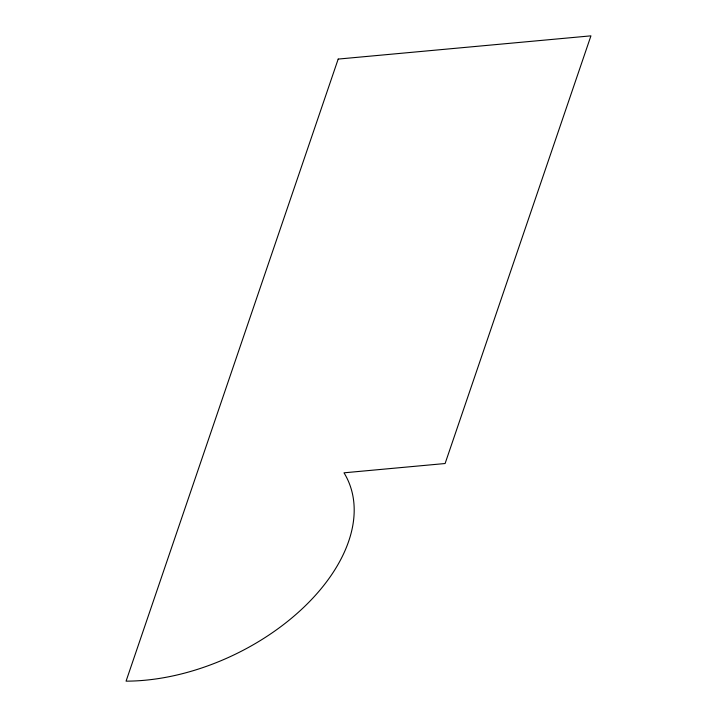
<?xml version="1.0" encoding="UTF-8"?>
<svg xmlns="http://www.w3.org/2000/svg" width="717" height="717" viewBox="0 0 717 717"><rect width="100%" height="100%" fill="white"/><g stroke="black" fill="none" stroke-linecap="round" stroke-linejoin="round"><path stroke-width="1.08" d="M338.182 59.081L126.067 681.15A177.78 109.45 -25.7 0 0 303.891 607.182A177.78 109.45 -25.7 0 0 343.999 472.817L445.105 463.523L590.933 35.85L338.182 59.081"/></g></svg>
